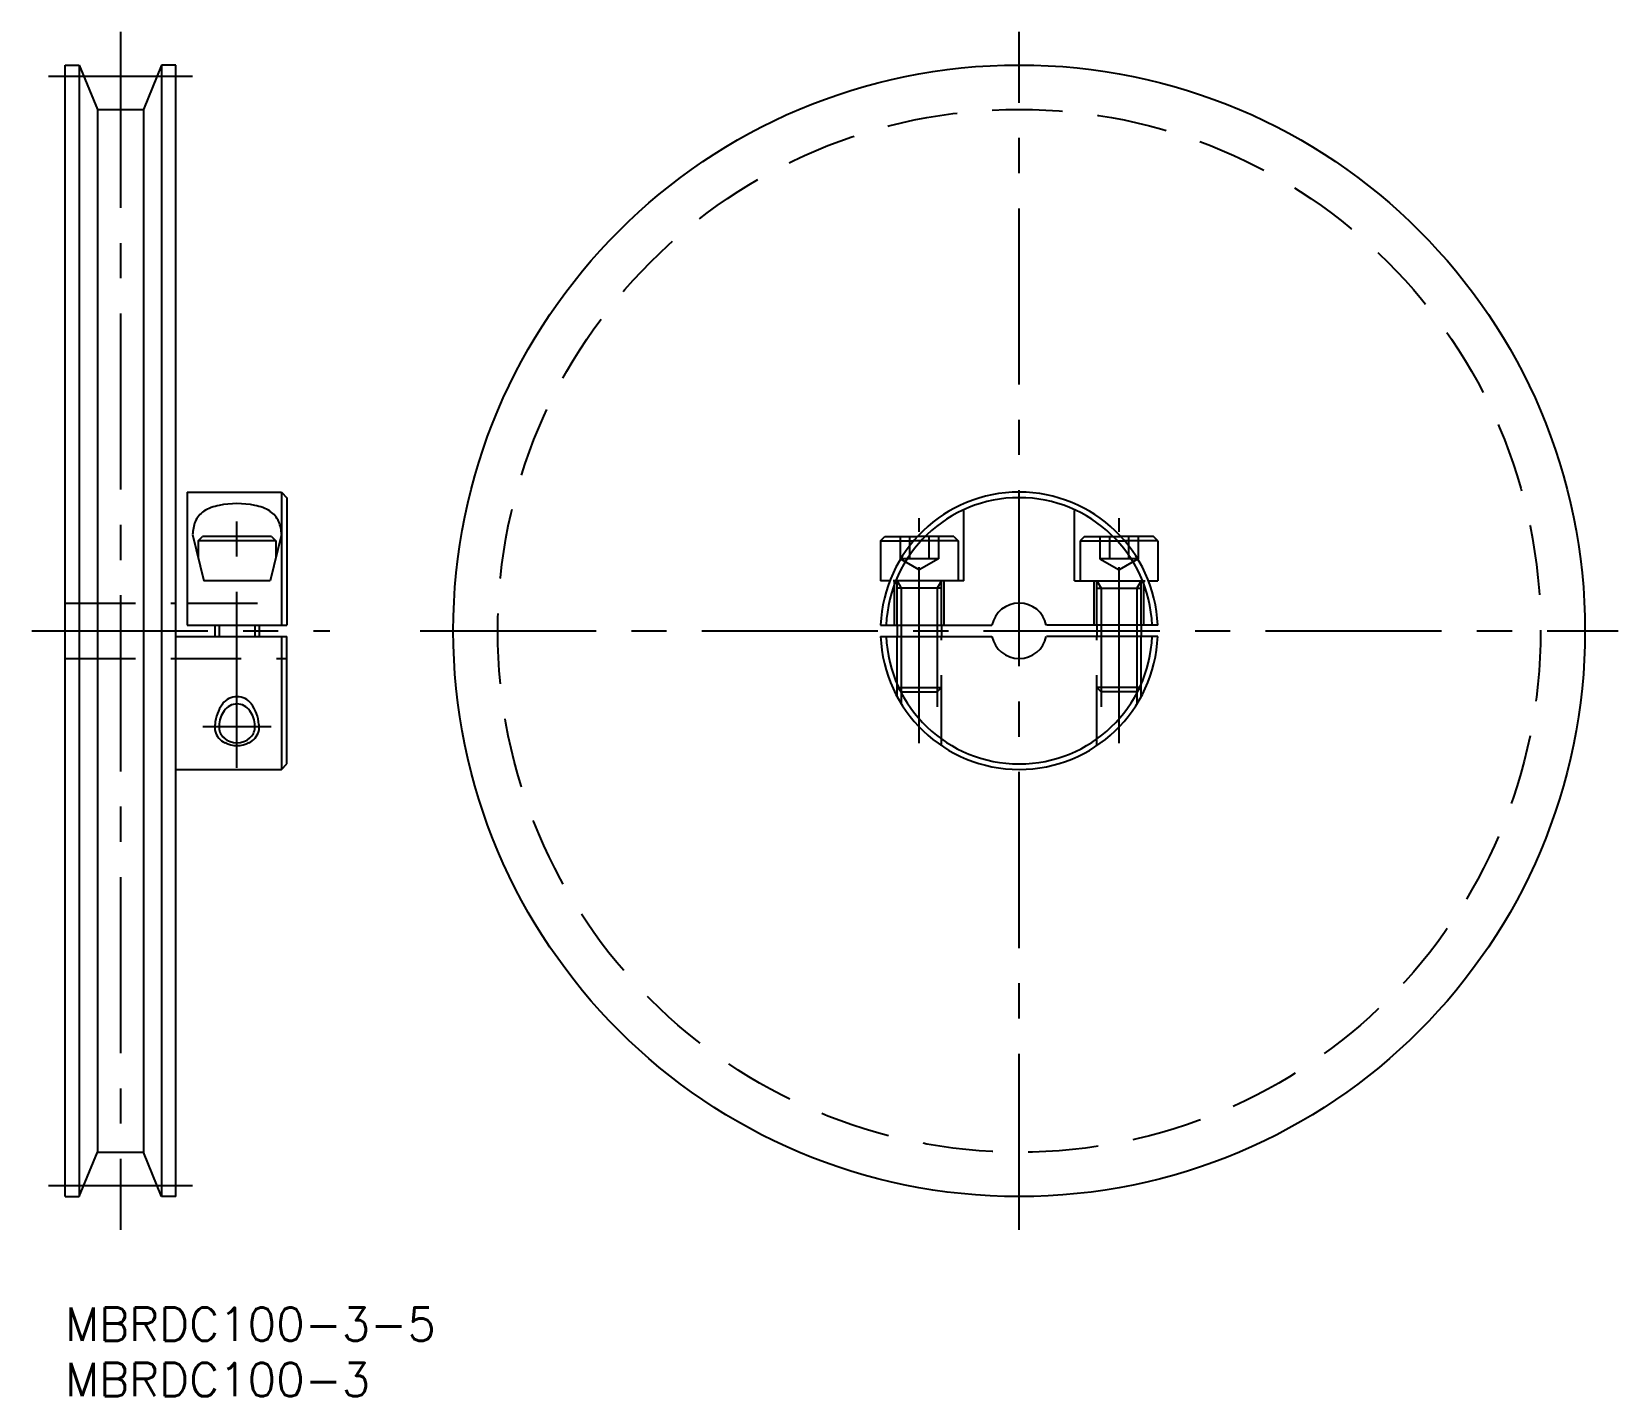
# Model space of a CAD drawing. Extents: x -3 to 140, y -8 to 115.
import ezdxf

# ---------------------------------------------------------------- set-up
doc = ezdxf.new("R2010")
doc.units = 0
doc.header["$LTSCALE"] = 0.5
doc.linetypes.add('CENTER', pattern=[50.8, 31.75, -6.35, 6.35, -6.35])
doc.linetypes.add('DASHED', pattern=[19.05, 12.7, -6.35])
for name, color, linetype in [('MSM_CENTER', 1, 'CENTER'), ('MSM_CONTINUOUS', 7, 'CONTINUOUS'), ('MSM_DASHED', 4, 'DASHED'), ('MSM_NARROW', 5, 'CONTINUOUS'), ('MSM_PART_NUMBER', 7, 'CONTINUOUS')]:
    doc.layers.add(name, color=color, linetype=linetype)
doc.styles.get("Standard").update_dxf_attribs({"font": 'txt.shx', "height": 3, "bigfont": 'bigfont.shx'})

# ---------------------------------------------------------------- blocks, each defined once
blk = doc.blocks.new('*U3')
at = {"layer": 'MSM_PART_NUMBER'}
blk.add_text('MBRDC100-3-5', height=3, dxfattribs=at).set_placement((0, -3))
blk = doc.blocks.new('*U4')
at = {"layer": 'MSM_PART_NUMBER'}
blk.add_text('MBRDC100-3', height=3, dxfattribs=at).set_placement((0, -8))

msp = doc.modelspace()

# ---------------------------------------------------------------- linework, layer by layer
at = {"layer": 'MSM_CENTER'}
for p, q in [((5, 115), (5, 7)), ((86, 7), (86, 115)), ((-1.5, 111), (11.5, 111)), ((15.5, 48.64), (15.5, 71.5)), ((77, 50.86), (77, 71.14)), ((95, 50.86), (95, 71.14)), ((-3, 61), (23.87, 61)), ((32, 61), (140, 61)), ((18.57, 52.33), (12.43, 52.33)), ((-1.5, 11), (11.5, 11))]:
    msp.add_line(p, q, dxfattribs=at)
at = {"layer": 'MSM_CONTINUOUS'}
for p, q in [((0, 112), (1.29, 112)), ((0, 10), (0, 112)), ((1.29, 112), (1.29, 10)), ((1.29, 112), (2.94, 108)), ((8.71, 112), (7.06, 108)), ((10, 112), (8.71, 112)), ((8.71, 112), (8.71, 10)), ((10, 10), (10, 112)), ((2.94, 108), (7.06, 108)), ((2.94, 108), (2.94, 14)), ((7.06, 108), (7.06, 14)), ((11, 73.5), (11, 61.5)), ((11, 73.5), (19.5, 73.5)), ((19.5, 73.5), (20, 73)), ((19.5, 73.5), (19.5, 61.5)), ((20, 73), (20, 61.5)), ((11.5, 69.67), (12.51, 65.5)), ((12, 69.1), (12.4, 69.5)), ((19, 69.1), (12, 69.1)), ((12, 69.1), (12, 67.62)), ((18.6, 69.5), (12.4, 69.5)), ((19.5, 69.67), (18.49, 65.5)), ((18.6, 69.5), (19, 69.1)), ((19, 69.1), (19, 67.62)), ((73.5, 69.1), (73.9, 69.5)), ((73.5, 69.1), (73.5, 65.5)), ((73.5, 69.1), (76.48, 69.1)), ((73.9, 69.5), (76.83, 69.5)), ((98.1, 69.5), (95.17, 69.5)), ((98.5, 69.1), (95.52, 69.1)), ((98.5, 69.1), (98.1, 69.5)), ((98.5, 69.1), (98.5, 65.5)), ((18.49, 65.5), (12.51, 65.5)), ((74.34, 65.5), (73.5, 65.5)), ((97.66, 65.5), (98.5, 65.5)), ((11, 61.5), (20, 61.5)), ((13.5, 61.5), (13.5, 60.5)), ((17.5, 61.5), (17.5, 60.5)), ((73.51, 61.5), (83.55, 61.5)), ((75, 61.5), (75, 60.5)), ((79, 61.5), (79, 60.5)), ((98.49, 61.5), (88.45, 61.5)), ((93, 61.5), (93, 60.5)), ((97, 61.5), (97, 60.5)), ((10, 60.5), (20, 60.5)), ((19.5, 60.5), (19.5, 48.5)), ((20, 49), (20, 60.5)), ((73.51, 60.5), (83.55, 60.5)), ((98.49, 60.5), (88.45, 60.5)), ((19.5, 48.5), (20, 49)), ((10, 48.5), (19.5, 48.5)), ((1.29, 10), (2.94, 14)), ((2.94, 14), (7.06, 14)), ((8.71, 10), (7.06, 14)), ((0, 10), (1.29, 10)), ((10, 10), (8.71, 10))]:
    msp.add_line(p, q, dxfattribs=at)
msp.add_circle((86, 61), 51, dxfattribs=at)
for centre, radius, start, end in [((86, 61), 12.5, 2.2924, 177.7076), ((86, 61), 12, 2.388, 177.612), ((13.67, 70), 2.11, 122.997, 156.8018), ((14.57, 68.48), 3.88, 100.1844, 122.0082), ((15.5, 63.95), 8.51, 79.0512, 100.9488), ((16.43, 68.48), 3.88, 57.9918, 79.8156), ((17.38, 70.05), 2.04, 22.4236, 57.2938), ((15.3, 69.54), 3.8, 160.176, 178.0433), ((15.95, 69.57), 3.56, 1.6506, 20.7687), ((86, 61), 2.5, 11.537, 168.463), ((86, 61), 12.5, 182.2924, 357.7076), ((86, 61), 12, 182.388, 357.612), ((86, 61), 2.5, 191.537, 348.463), ((15.5, 53.03), 1.38, 33.7362, 146.2638), ((16.29, 52.37), 2.41, 143.6619, 178.2993), ((14.71, 52.37), 2.41, 1.7007, 36.3381), ((15.7, 52.33), 1.82, 176.487, 182.3963), ((15.22, 52.35), 1.34, 184.3619, 228.4903), ((15.78, 52.35), 1.34, 311.5097, 355.6381), ((15.3, 52.33), 1.82, 357.6037, 3.513), ((15.5, 52.7), 1.79, 229.1155, 310.8845)]:
    msp.add_arc(centre, radius, start, end, dxfattribs=at)
at = {"layer": 'MSM_DASHED'}
for p, q in [((81, 65.5), (81, 72.46)), ((91, 65.5), (91, 72.46)), ((75.27, 69.5), (75.27, 67.5)), ((76.13, 69.5), (76.13, 67.5)), ((80.5, 69.1), (76.48, 69.1)), ((80.1, 69.5), (76.83, 69.5)), ((77.87, 69.5), (77.87, 67.5)), ((78.73, 69.5), (78.73, 67.5)), ((80.1, 69.5), (80.5, 69.1)), ((80.5, 69.1), (80.5, 65.5)), ((91.9, 69.5), (91.5, 69.1)), ((91.5, 69.1), (91.5, 65.5)), ((91.5, 69.1), (95.52, 69.1)), ((91.9, 69.5), (95.17, 69.5)), ((93.27, 69.5), (93.27, 67.5)), ((94.13, 69.5), (94.13, 67.5)), ((95.87, 69.5), (95.87, 67.5)), ((96.73, 69.5), (96.73, 67.5)), ((77, 66.5), (75.27, 67.5)), ((78.73, 67.5), (75.27, 67.5)), ((78.73, 67.5), (77, 66.5)), ((93.27, 67.5), (95, 66.5)), ((96.73, 67.5), (93.27, 67.5)), ((96.73, 67.5), (95, 66.5)), ((81, 65.5), (74.34, 65.5)), ((74.75, 61.5), (74.75, 65.5)), ((75, 65.5), (75.38, 64.84)), ((75, 61.5), (75, 65.5)), ((79, 64.84), (75, 64.84)), ((75.38, 64.84), (75.38, 61.5)), ((79, 65.5), (78.62, 64.84)), ((78.62, 64.84), (78.62, 61.5)), ((79, 61.5), (79, 65.5)), ((79.25, 61.5), (79.25, 65.5)), ((91, 65.5), (97.66, 65.5)), ((92.75, 61.5), (92.75, 65.5)), ((93, 65.5), (93.38, 64.84)), ((93, 61.5), (93, 65.5)), ((93, 64.84), (97, 64.84)), ((93.38, 64.84), (93.38, 61.5)), ((97, 65.5), (96.62, 64.84)), ((96.62, 64.84), (96.62, 61.5)), ((97, 61.5), (97, 65.5)), ((97.25, 61.5), (97.25, 65.5)), ((0, 63.5), (10, 63.5)), ((11, 63.5), (20, 63.5)), ((75, 55.06), (75, 60.5)), ((75.38, 60.5), (75.38, 54.41)), ((78.62, 60.5), (78.62, 50.91)), ((79, 50.64), (79, 60.5)), ((93, 50.64), (93, 60.5)), ((93.38, 60.5), (93.38, 50.91)), ((96.62, 60.5), (96.62, 54.41)), ((97, 55.06), (97, 60.5)), ((0, 58.5), (20, 58.5)), ((75, 55.88), (79, 55.88)), ((75, 55.88), (75.38, 55.5)), ((78.62, 55.5), (79, 55.88)), ((97, 55.88), (93, 55.88)), ((93.38, 55.5), (93, 55.88)), ((97, 55.88), (96.62, 55.5)), ((75.38, 55.5), (78.62, 55.5)), ((96.62, 55.5), (93.38, 55.5))]:
    msp.add_line(p, q, dxfattribs=at)
msp.add_circle((86, 61), 47, dxfattribs=at)
at = {"layer": 'MSM_NARROW'}
for p, q in [((13.88, 61.5), (13.88, 60.5)), ((17.12, 61.5), (17.12, 60.5)), ((75.38, 61.5), (75.38, 60.5)), ((78.62, 61.5), (78.62, 60.5)), ((93.38, 61.5), (93.38, 60.5)), ((96.62, 61.5), (96.62, 60.5))]:
    msp.add_line(p, q, dxfattribs=at)
for centre, radius, start, end in [((17.04, 52.3), 3.53, 143.2972, 175.8736), ((15.5, 53.45), 1.61, 36.4892, 143.5108), ((13.96, 52.3), 3.53, 4.1264, 36.7028), ((15.8, 52.33), 2.3, 174.3826, 189.5822), ((15.07, 52.36), 1.59, 195.3631, 246.0163), ((15.93, 52.36), 1.59, 293.9837, 344.6369), ((15.2, 52.33), 2.3, 350.4178, 5.6174), ((15.5, 52.97), 2.32, 242.2871, 297.7129)]:
    msp.add_arc(centre, radius, start, end, dxfattribs=at)

# ---------------------------------------------------------------- block references
at = {"layer": 'MSM_CONTINUOUS'}
for name in ['*U3', '*U4']:
    msp.add_blockref(name, (0, 0), dxfattribs=at)

doc.saveas('drawing.dxf')
